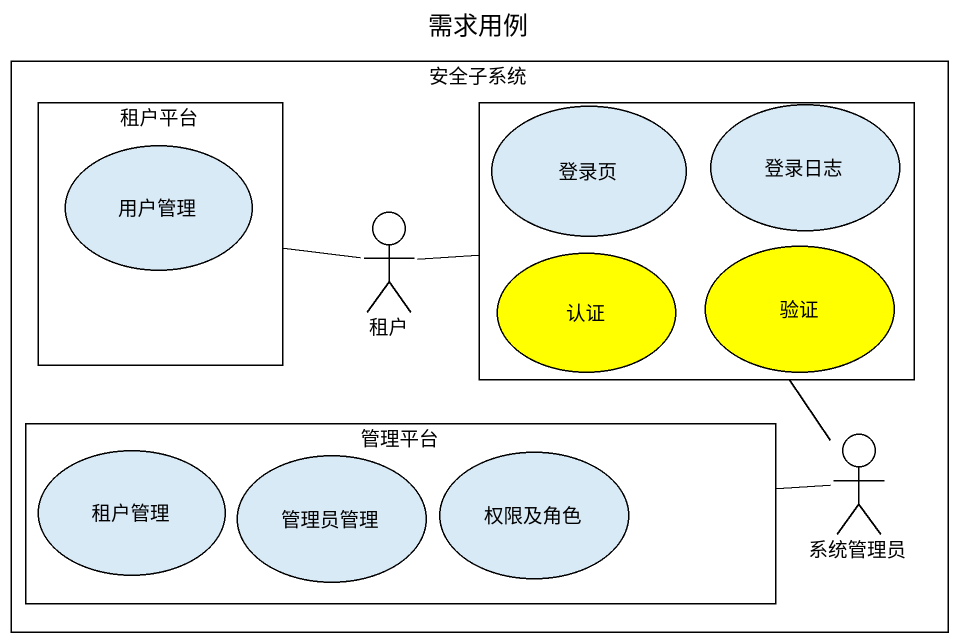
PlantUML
@startuml
title 需求用例
rectangle 安全子系统 {
  rectangle 租户平台 {
    usecase 用户管理
  }
  rectangle " " as rectangle1 {
    usecase 登录页
    usecase 登录日志
    usecase 认证 #FFFF00
    usecase 验证 #FFFF00
  }
  actor 租户
  rectangle 管理平台 {
    usecase 租户管理
    usecase 管理员管理
    usecase 权限及角色
  }
  actor 系统管理员
}
租户平台 -right- 租户
rectangle1 -left- 租户
rectangle1 -- 系统管理员
管理平台 -right- 系统管理员
@enduml
